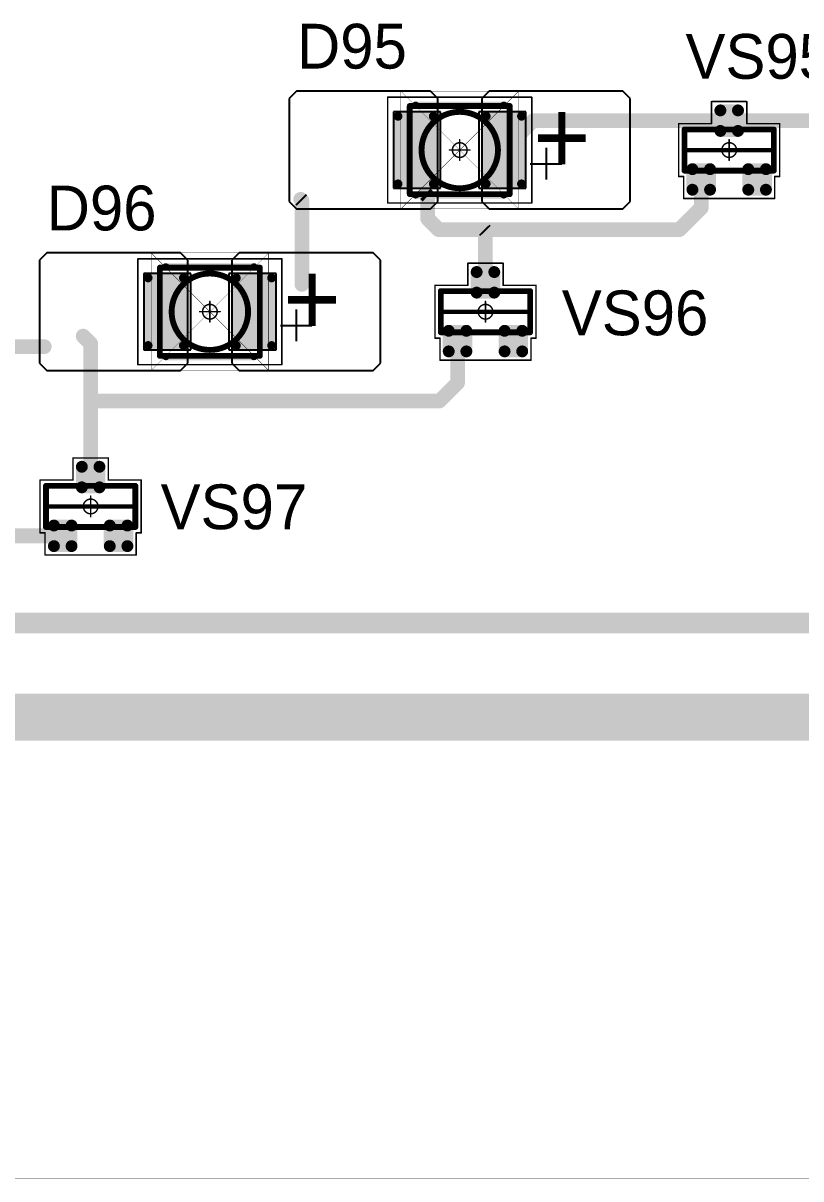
# Model space of a CAD drawing. Header units: millimetres. Extents: x 0 to 1769, y 431 to 1001.
# Drawn here: x 1620.09 to 1646.54, y 431.02 to 470.35 of the extents above; entities that cross this region are included whole.
import ezdxf

# ---------------------------------------------------------------- set-up
doc = ezdxf.new("R2010")
doc.units = ezdxf.units.MM
for name, color, linetype in [('Mechanical13', 56, 'Continuous'), ('Mechanical15', 56, 'Continuous'), ('Mechanical3', 76, 'Continuous'), ('Mechanical9', 56, 'Continuous'), ('TopLayer', 1, 'Continuous'), ('TopOverlay', 2, 'Continuous'), ('TopPaste', 8, 'Continuous'), ('TopSolder', 216, 'Continuous')]:
    doc.layers.add(name, color=color, linetype=linetype)

# ---------------------------------------------------------------- blocks, each defined once
blk = doc.blocks.new('SOT23_42')
at = {"layer": 'Mechanical13', "const_width": 0.2}
for points in [[(-0.7, 1.52), (-0.7, -1.52)], [(-0.7, 1.52), (0.7, 1.52)], [(0.7, 1.52), (0.7, -1.52)], [(-0.7, -1.52), (0.7, -1.52)]]:
    blk.add_lwpolyline(points, dxfattribs=at)
at = {"layer": 'Mechanical13', "const_width": 0.1}
for points in [[(-0.75, 1.52, 1), (-0.65, 1.52, 1)], [(-0.75, 1.52, 1), (-0.65, 1.52, 1)], [(0.65, 1.52, 1), (0.75, 1.52, 1)], [(0.65, 1.52, 1), (0.75, 1.52, 1)], [(-0.75, -1.52, 1), (-0.65, -1.52, 1)], [(-0.75, -1.52, 1), (-0.65, -1.52, 1)], [(0.65, -1.52, 1), (0.75, -1.52, 1)], [(0.65, -1.52, 1), (0.75, -1.52, 1)]]:
    blk.add_lwpolyline(points, format="xyb", close=True, dxfattribs=at)
at = {"layer": 'Mechanical15', "const_width": 0.05}
for points in [[(-1.65, 1.55), (-0.9, 1.55)], [(-1.65, 1.55), (-1.65, -1.55)], [(-0.9, 1.72), (0.9, 1.72)], [(-0.9, 1.72), (-0.9, 1.55)], [(0.9, 1.72), (0.9, 0.6)], [(0.9, 0.6), (1.65, 0.6)], [(1.65, 0.6), (1.65, -0.6)], [(-0.35, 0), (0.35, 0)], [(0, 0.35), (0, -0.35)], [(0.9, -0.6), (0.9, -1.72)], [(0.9, -0.6), (1.65, -0.6)], [(-1.65, -1.55), (-0.9, -1.55)], [(-0.9, -1.55), (-0.9, -1.72)], [(-0.9, -1.72), (0.9, -1.72)]]:
    blk.add_lwpolyline(points, dxfattribs=at)
at = {"layer": 'Mechanical15'}
for points, const_width in [([(-1.662, 1.55, 1), (-1.637, 1.55, 1)], 0.025), ([(-1.662, 1.55, 1), (-1.637, 1.55, 1)], 0.025), ([(-0.913, 1.72, 1), (-0.888, 1.72, 1)], 0.025), ([(-0.913, 1.72, 1), (-0.888, 1.72, 1)], 0.025), ([(-0.913, 1.55, 1), (-0.888, 1.55, 1)], 0.025), ([(-0.913, 1.55, 1), (-0.888, 1.55, 1)], 0.025), ([(0.888, 1.72, 1), (0.913, 1.72, 1)], 0.025), ([(0.888, 1.72, 1), (0.913, 1.72, 1)], 0.025), ([(0.888, 0.6, 1), (0.913, 0.6, 1)], 0.025), ([(0.888, 0.6, 1), (0.913, 0.6, 1)], 0.025), ([(1.637, 0.6, 1), (1.662, 0.6, 1)], 0.025), ([(1.637, 0.6, 1), (1.662, 0.6, 1)], 0.025), ([(-0.362, 0, 1), (-0.337, 0, 1)], 0.025), ([(0.25, 0, 1), (-0.25, 0, 1)], 0.05), ([(-0.262, 0, 1), (-0.238, 0, 1)], 0.025), ([(-0.012, 0.35, 1), (0.012, 0.35, 1)], 0.025), ([(0.238, 0, 1), (0.262, 0, 1)], 0.025), ([(0.337, 0, 1), (0.362, 0, 1)], 0.025), ([(-0.012, -0.35, 1), (0.012, -0.35, 1)], 0.025), ([(0.888, -0.6, 1), (0.913, -0.6, 1)], 0.025), ([(0.888, -0.6, 1), (0.913, -0.6, 1)], 0.025), ([(1.637, -0.6, 1), (1.662, -0.6, 1)], 0.025), ([(1.637, -0.6, 1), (1.662, -0.6, 1)], 0.025), ([(-1.662, -1.55, 1), (-1.637, -1.55, 1)], 0.025), ([(-1.662, -1.55, 1), (-1.637, -1.55, 1)], 0.025), ([(-0.913, -1.55, 1), (-0.888, -1.55, 1)], 0.025), ([(-0.913, -1.55, 1), (-0.888, -1.55, 1)], 0.025), ([(-0.913, -1.72, 1), (-0.888, -1.72, 1)], 0.025), ([(-0.913, -1.72, 1), (-0.888, -1.72, 1)], 0.025), ([(0.888, -1.72, 1), (0.913, -1.72, 1)], 0.025), ([(0.888, -1.72, 1), (0.913, -1.72, 1)], 0.025)]:
    blk.add_lwpolyline(points, format="xyb", close=True, dxfattribs=dict(at, const_width=const_width))
at = {"layer": 'TopLayer', "const_width": 0.1}
for points in [[(-1.4, 1.25, 1), (-1.3, 1.25, 1)], [(-0.7, 1.25, 1), (-0.6, 1.25, 1)], [(-1.4, 0.65, 1), (-1.3, 0.65, 1)], [(-0.7, 0.65, 1), (-0.6, 0.65, 1)], [(0.6, 0.3, 1), (0.7, 0.3, 1)], [(1.3, 0.3, 1), (1.4, 0.3, 1)], [(0.6, -0.3, 1), (0.7, -0.3, 1)], [(1.3, -0.3, 1), (1.4, -0.3, 1)], [(-1.4, -0.65, 1), (-1.3, -0.65, 1)], [(-0.7, -0.65, 1), (-0.6, -0.65, 1)], [(-1.4, -1.25, 1), (-1.3, -1.25, 1)], [(-0.7, -1.25, 1), (-0.6, -1.25, 1)]]:
    blk.add_lwpolyline(points, format="xyb", close=True, dxfattribs=at)
at = {"layer": 'TopLayer'}
for points in [[(-1.45, 1.25), (-1.45, 0.65), (-0.55, 1.25), (-0.55, 0.65)], [(-1.35, 1.35), (-1.35, 0.55), (-0.65, 1.35), (-0.65, 0.55)], [(0.65, 0.4), (0.65, -0.4), (1.35, 0.4), (1.35, -0.4)], [(0.55, 0.3), (0.55, -0.3), (1.45, 0.3), (1.45, -0.3)], [(-1.45, -0.65), (-1.45, -1.25), (-0.55, -0.65), (-0.55, -1.25)], [(-1.35, -0.55), (-1.35, -1.35), (-0.65, -0.55), (-0.65, -1.35)]]:
    blk.add_solid(points, dxfattribs=at)
at = {"layer": 'TopOverlay', "const_width": 0.15}
blk.add_lwpolyline([(0, 1.5), (0, -1.5)], dxfattribs=at)
at = {"layer": 'TopOverlay', "const_width": 0.075}
for points in [[(-0.038, 1.5, 1), (0.038, 1.5, 1)], [(-0.038, -1.5, 1), (0.038, -1.5, 1)]]:
    blk.add_lwpolyline(points, format="xyb", close=True, dxfattribs=at)
at = {"layer": 'TopPaste', "const_width": 0.075}
for points in [[(-1.387, 1.25, 1), (-1.313, 1.25, 1)], [(-0.687, 1.25, 1), (-0.613, 1.25, 1)], [(-1.387, 0.65, 1), (-1.313, 0.65, 1)], [(-0.687, 0.65, 1), (-0.613, 0.65, 1)], [(0.613, 0.3, 1), (0.687, 0.3, 1)], [(1.313, 0.3, 1), (1.387, 0.3, 1)], [(0.613, -0.3, 1), (0.687, -0.3, 1)], [(1.313, -0.3, 1), (1.387, -0.3, 1)], [(-1.387, -0.65, 1), (-1.313, -0.65, 1)], [(-0.687, -0.65, 1), (-0.613, -0.65, 1)], [(-1.387, -1.25, 1), (-1.313, -1.25, 1)], [(-0.687, -1.25, 1), (-0.613, -1.25, 1)]]:
    blk.add_lwpolyline(points, format="xyb", close=True, dxfattribs=at)
at = {"layer": 'TopPaste'}
for points in [[(-1.425, 1.25), (-1.425, 0.65), (-0.575, 1.25), (-0.575, 0.65)], [(-1.35, 1.325), (-1.35, 0.575), (-0.65, 1.325), (-0.65, 0.575)], [(0.575, 0.3), (0.575, -0.3), (1.425, 0.3), (1.425, -0.3)], [(0.65, 0.375), (0.65, -0.375), (1.35, 0.375), (1.35, -0.375)], [(-1.425, -0.65), (-1.425, -1.25), (-0.575, -0.65), (-0.575, -1.25)], [(-1.35, -0.575), (-1.35, -1.325), (-0.65, -0.575), (-0.65, -1.325)]]:
    blk.add_solid(points, dxfattribs=at)
at = {"layer": 'TopSolder', "const_width": 0.202}
for points in [[(-1.451, 1.25, 1), (-1.249, 1.25, 1)], [(-0.751, 1.25, 1), (-0.549, 1.25, 1)], [(-1.451, 0.65, 1), (-1.249, 0.65, 1)], [(-0.751, 0.65, 1), (-0.549, 0.65, 1)], [(0.549, 0.3, 1), (0.751, 0.3, 1)], [(1.249, 0.3, 1), (1.451, 0.3, 1)], [(0.549, -0.3, 1), (0.751, -0.3, 1)], [(1.249, -0.3, 1), (1.451, -0.3, 1)], [(-1.451, -0.65, 1), (-1.249, -0.65, 1)], [(-0.751, -0.65, 1), (-0.549, -0.65, 1)], [(-1.451, -1.25, 1), (-1.249, -1.25, 1)], [(-0.751, -1.25, 1), (-0.549, -1.25, 1)]]:
    blk.add_lwpolyline(points, format="xyb", close=True, dxfattribs=at)
at = {"layer": 'TopSolder'}
for points in [[(-1.552, 1.25), (-1.552, 0.65), (-0.448, 1.25), (-0.448, 0.65)], [(-1.35, 1.452), (-1.35, 0.448), (-0.65, 1.452), (-0.65, 0.448)], [(0.65, 0.502), (0.65, -0.502), (1.35, 0.502), (1.35, -0.502)], [(0.448, 0.3), (0.448, -0.3), (1.552, 0.3), (1.552, -0.3)], [(-1.552, -0.65), (-1.552, -1.25), (-0.448, -0.65), (-0.448, -1.25)], [(-1.35, -0.448), (-1.35, -1.452), (-0.65, -0.448), (-0.65, -1.452)]]:
    blk.add_solid(points, dxfattribs=at)
blk = doc.blocks.new('SOT23_43')
at = {"layer": 'Mechanical13', "const_width": 0.2}
for points in [[(-0.7, 1.52), (-0.7, -1.52)], [(-0.7, 1.52), (0.7, 1.52)], [(0.7, 1.52), (0.7, -1.52)], [(-0.7, -1.52), (0.7, -1.52)]]:
    blk.add_lwpolyline(points, dxfattribs=at)
at = {"layer": 'Mechanical13', "const_width": 0.1}
for points in [[(-0.75, 1.52, 1), (-0.65, 1.52, 1)], [(-0.75, 1.52, 1), (-0.65, 1.52, 1)], [(0.65, 1.52, 1), (0.75, 1.52, 1)], [(0.65, 1.52, 1), (0.75, 1.52, 1)], [(-0.75, -1.52, 1), (-0.65, -1.52, 1)], [(-0.75, -1.52, 1), (-0.65, -1.52, 1)], [(0.65, -1.52, 1), (0.75, -1.52, 1)], [(0.65, -1.52, 1), (0.75, -1.52, 1)]]:
    blk.add_lwpolyline(points, format="xyb", close=True, dxfattribs=at)
at = {"layer": 'Mechanical15', "const_width": 0.05}
for points in [[(-1.65, 1.55), (-0.9, 1.55)], [(-1.65, 1.55), (-1.65, -1.55)], [(-0.9, 1.72), (0.9, 1.72)], [(-0.9, 1.72), (-0.9, 1.55)], [(0.9, 1.72), (0.9, 0.6)], [(0.9, 0.6), (1.65, 0.6)], [(1.65, 0.6), (1.65, -0.6)], [(-0.35, 0), (0.35, 0)], [(0, 0.35), (0, -0.35)], [(0.9, -0.6), (0.9, -1.72)], [(0.9, -0.6), (1.65, -0.6)], [(-1.65, -1.55), (-0.9, -1.55)], [(-0.9, -1.55), (-0.9, -1.72)], [(-0.9, -1.72), (0.9, -1.72)]]:
    blk.add_lwpolyline(points, dxfattribs=at)
at = {"layer": 'Mechanical15'}
for points, const_width in [([(-1.662, 1.55, 1), (-1.637, 1.55, 1)], 0.025), ([(-1.662, 1.55, 1), (-1.637, 1.55, 1)], 0.025), ([(-0.913, 1.72, 1), (-0.888, 1.72, 1)], 0.025), ([(-0.913, 1.72, 1), (-0.888, 1.72, 1)], 0.025), ([(-0.913, 1.55, 1), (-0.888, 1.55, 1)], 0.025), ([(-0.913, 1.55, 1), (-0.888, 1.55, 1)], 0.025), ([(0.888, 1.72, 1), (0.913, 1.72, 1)], 0.025), ([(0.888, 1.72, 1), (0.913, 1.72, 1)], 0.025), ([(0.888, 0.6, 1), (0.913, 0.6, 1)], 0.025), ([(0.888, 0.6, 1), (0.913, 0.6, 1)], 0.025), ([(1.637, 0.6, 1), (1.662, 0.6, 1)], 0.025), ([(1.637, 0.6, 1), (1.662, 0.6, 1)], 0.025), ([(-0.362, 0, 1), (-0.337, 0, 1)], 0.025), ([(0.25, 0, 1), (-0.25, 0, 1)], 0.05), ([(-0.262, 0, 1), (-0.238, 0, 1)], 0.025), ([(-0.012, 0.35, 1), (0.012, 0.35, 1)], 0.025), ([(0.238, 0, 1), (0.262, 0, 1)], 0.025), ([(0.337, 0, 1), (0.362, 0, 1)], 0.025), ([(-0.012, -0.35, 1), (0.012, -0.35, 1)], 0.025), ([(0.888, -0.6, 1), (0.913, -0.6, 1)], 0.025), ([(0.888, -0.6, 1), (0.913, -0.6, 1)], 0.025), ([(1.637, -0.6, 1), (1.662, -0.6, 1)], 0.025), ([(1.637, -0.6, 1), (1.662, -0.6, 1)], 0.025), ([(-1.662, -1.55, 1), (-1.637, -1.55, 1)], 0.025), ([(-1.662, -1.55, 1), (-1.637, -1.55, 1)], 0.025), ([(-0.913, -1.55, 1), (-0.888, -1.55, 1)], 0.025), ([(-0.913, -1.55, 1), (-0.888, -1.55, 1)], 0.025), ([(-0.913, -1.72, 1), (-0.888, -1.72, 1)], 0.025), ([(-0.913, -1.72, 1), (-0.888, -1.72, 1)], 0.025), ([(0.888, -1.72, 1), (0.913, -1.72, 1)], 0.025), ([(0.888, -1.72, 1), (0.913, -1.72, 1)], 0.025)]:
    blk.add_lwpolyline(points, format="xyb", close=True, dxfattribs=dict(at, const_width=const_width))
at = {"layer": 'TopLayer', "const_width": 0.1}
for points in [[(-1.4, 1.25, 1), (-1.3, 1.25, 1)], [(-0.7, 1.25, 1), (-0.6, 1.25, 1)], [(-1.4, 0.65, 1), (-1.3, 0.65, 1)], [(-0.7, 0.65, 1), (-0.6, 0.65, 1)], [(0.6, 0.3, 1), (0.7, 0.3, 1)], [(1.3, 0.3, 1), (1.4, 0.3, 1)], [(0.6, -0.3, 1), (0.7, -0.3, 1)], [(1.3, -0.3, 1), (1.4, -0.3, 1)], [(-1.4, -0.65, 1), (-1.3, -0.65, 1)], [(-0.7, -0.65, 1), (-0.6, -0.65, 1)], [(-1.4, -1.25, 1), (-1.3, -1.25, 1)], [(-0.7, -1.25, 1), (-0.6, -1.25, 1)]]:
    blk.add_lwpolyline(points, format="xyb", close=True, dxfattribs=at)
at = {"layer": 'TopLayer'}
for points in [[(-1.45, 1.25), (-1.45, 0.65), (-0.55, 1.25), (-0.55, 0.65)], [(-1.35, 1.35), (-1.35, 0.55), (-0.65, 1.35), (-0.65, 0.55)], [(0.65, 0.4), (0.65, -0.4), (1.35, 0.4), (1.35, -0.4)], [(0.55, 0.3), (0.55, -0.3), (1.45, 0.3), (1.45, -0.3)], [(-1.45, -0.65), (-1.45, -1.25), (-0.55, -0.65), (-0.55, -1.25)], [(-1.35, -0.55), (-1.35, -1.35), (-0.65, -0.55), (-0.65, -1.35)]]:
    blk.add_solid(points, dxfattribs=at)
at = {"layer": 'TopOverlay', "const_width": 0.15}
blk.add_lwpolyline([(0, 1.5), (0, -1.5)], dxfattribs=at)
at = {"layer": 'TopOverlay', "const_width": 0.075}
for points in [[(-0.038, 1.5, 1), (0.038, 1.5, 1)], [(-0.038, -1.5, 1), (0.038, -1.5, 1)]]:
    blk.add_lwpolyline(points, format="xyb", close=True, dxfattribs=at)
at = {"layer": 'TopPaste', "const_width": 0.075}
for points in [[(-1.387, 1.25, 1), (-1.313, 1.25, 1)], [(-0.687, 1.25, 1), (-0.613, 1.25, 1)], [(-1.387, 0.65, 1), (-1.313, 0.65, 1)], [(-0.687, 0.65, 1), (-0.613, 0.65, 1)], [(0.613, 0.3, 1), (0.687, 0.3, 1)], [(1.313, 0.3, 1), (1.387, 0.3, 1)], [(0.613, -0.3, 1), (0.687, -0.3, 1)], [(1.313, -0.3, 1), (1.387, -0.3, 1)], [(-1.387, -0.65, 1), (-1.313, -0.65, 1)], [(-0.687, -0.65, 1), (-0.613, -0.65, 1)], [(-1.387, -1.25, 1), (-1.313, -1.25, 1)], [(-0.687, -1.25, 1), (-0.613, -1.25, 1)]]:
    blk.add_lwpolyline(points, format="xyb", close=True, dxfattribs=at)
at = {"layer": 'TopPaste'}
for points in [[(-1.425, 1.25), (-1.425, 0.65), (-0.575, 1.25), (-0.575, 0.65)], [(-1.35, 1.325), (-1.35, 0.575), (-0.65, 1.325), (-0.65, 0.575)], [(0.575, 0.3), (0.575, -0.3), (1.425, 0.3), (1.425, -0.3)], [(0.65, 0.375), (0.65, -0.375), (1.35, 0.375), (1.35, -0.375)], [(-1.425, -0.65), (-1.425, -1.25), (-0.575, -0.65), (-0.575, -1.25)], [(-1.35, -0.575), (-1.35, -1.325), (-0.65, -0.575), (-0.65, -1.325)]]:
    blk.add_solid(points, dxfattribs=at)
at = {"layer": 'TopSolder', "const_width": 0.202}
for points in [[(-1.451, 1.25, 1), (-1.249, 1.25, 1)], [(-0.751, 1.25, 1), (-0.549, 1.25, 1)], [(-1.451, 0.65, 1), (-1.249, 0.65, 1)], [(-0.751, 0.65, 1), (-0.549, 0.65, 1)], [(0.549, 0.3, 1), (0.751, 0.3, 1)], [(1.249, 0.3, 1), (1.451, 0.3, 1)], [(0.549, -0.3, 1), (0.751, -0.3, 1)], [(1.249, -0.3, 1), (1.451, -0.3, 1)], [(-1.451, -0.65, 1), (-1.249, -0.65, 1)], [(-0.751, -0.65, 1), (-0.549, -0.65, 1)], [(-1.451, -1.25, 1), (-1.249, -1.25, 1)], [(-0.751, -1.25, 1), (-0.549, -1.25, 1)]]:
    blk.add_lwpolyline(points, format="xyb", close=True, dxfattribs=at)
at = {"layer": 'TopSolder'}
for points in [[(-1.552, 1.25), (-1.552, 0.65), (-0.448, 1.25), (-0.448, 0.65)], [(-1.35, 1.452), (-1.35, 0.448), (-0.65, 1.452), (-0.65, 0.448)], [(0.65, 0.502), (0.65, -0.502), (1.35, 0.502), (1.35, -0.502)], [(0.448, 0.3), (0.448, -0.3), (1.552, 0.3), (1.552, -0.3)], [(-1.552, -0.65), (-1.552, -1.25), (-0.448, -0.65), (-0.448, -1.25)], [(-1.35, -0.448), (-1.35, -1.452), (-0.65, -0.448), (-0.65, -1.452)]]:
    blk.add_solid(points, dxfattribs=at)
blk = doc.blocks.new('SOT23_44')
at = {"layer": 'Mechanical13', "const_width": 0.2}
for points in [[(-0.7, 1.52), (-0.7, -1.52)], [(-0.7, 1.52), (0.7, 1.52)], [(0.7, 1.52), (0.7, -1.52)], [(-0.7, -1.52), (0.7, -1.52)]]:
    blk.add_lwpolyline(points, dxfattribs=at)
at = {"layer": 'Mechanical13', "const_width": 0.1}
for points in [[(-0.75, 1.52, 1), (-0.65, 1.52, 1)], [(-0.75, 1.52, 1), (-0.65, 1.52, 1)], [(0.65, 1.52, 1), (0.75, 1.52, 1)], [(0.65, 1.52, 1), (0.75, 1.52, 1)], [(-0.75, -1.52, 1), (-0.65, -1.52, 1)], [(-0.75, -1.52, 1), (-0.65, -1.52, 1)], [(0.65, -1.52, 1), (0.75, -1.52, 1)], [(0.65, -1.52, 1), (0.75, -1.52, 1)]]:
    blk.add_lwpolyline(points, format="xyb", close=True, dxfattribs=at)
at = {"layer": 'Mechanical15', "const_width": 0.05}
for points in [[(-1.65, 1.55), (-0.9, 1.55)], [(-1.65, 1.55), (-1.65, -1.55)], [(-0.9, 1.72), (0.9, 1.72)], [(-0.9, 1.72), (-0.9, 1.55)], [(0.9, 1.72), (0.9, 0.6)], [(0.9, 0.6), (1.65, 0.6)], [(1.65, 0.6), (1.65, -0.6)], [(-0.35, 0), (0.35, 0)], [(0, 0.35), (0, -0.35)], [(0.9, -0.6), (0.9, -1.72)], [(0.9, -0.6), (1.65, -0.6)], [(-1.65, -1.55), (-0.9, -1.55)], [(-0.9, -1.55), (-0.9, -1.72)], [(-0.9, -1.72), (0.9, -1.72)]]:
    blk.add_lwpolyline(points, dxfattribs=at)
at = {"layer": 'Mechanical15'}
for points, const_width in [([(-1.662, 1.55, 1), (-1.637, 1.55, 1)], 0.025), ([(-1.662, 1.55, 1), (-1.637, 1.55, 1)], 0.025), ([(-0.913, 1.72, 1), (-0.888, 1.72, 1)], 0.025), ([(-0.913, 1.72, 1), (-0.888, 1.72, 1)], 0.025), ([(-0.913, 1.55, 1), (-0.888, 1.55, 1)], 0.025), ([(-0.913, 1.55, 1), (-0.888, 1.55, 1)], 0.025), ([(0.888, 1.72, 1), (0.913, 1.72, 1)], 0.025), ([(0.888, 1.72, 1), (0.913, 1.72, 1)], 0.025), ([(0.888, 0.6, 1), (0.913, 0.6, 1)], 0.025), ([(0.888, 0.6, 1), (0.913, 0.6, 1)], 0.025), ([(1.637, 0.6, 1), (1.662, 0.6, 1)], 0.025), ([(1.637, 0.6, 1), (1.662, 0.6, 1)], 0.025), ([(-0.362, 0, 1), (-0.337, 0, 1)], 0.025), ([(0.25, 0, 1), (-0.25, 0, 1)], 0.05), ([(-0.262, 0, 1), (-0.238, 0, 1)], 0.025), ([(-0.012, 0.35, 1), (0.012, 0.35, 1)], 0.025), ([(0.238, 0, 1), (0.262, 0, 1)], 0.025), ([(0.337, 0, 1), (0.362, 0, 1)], 0.025), ([(-0.012, -0.35, 1), (0.012, -0.35, 1)], 0.025), ([(0.888, -0.6, 1), (0.913, -0.6, 1)], 0.025), ([(0.888, -0.6, 1), (0.913, -0.6, 1)], 0.025), ([(1.637, -0.6, 1), (1.662, -0.6, 1)], 0.025), ([(1.637, -0.6, 1), (1.662, -0.6, 1)], 0.025), ([(-1.662, -1.55, 1), (-1.637, -1.55, 1)], 0.025), ([(-1.662, -1.55, 1), (-1.637, -1.55, 1)], 0.025), ([(-0.913, -1.55, 1), (-0.888, -1.55, 1)], 0.025), ([(-0.913, -1.55, 1), (-0.888, -1.55, 1)], 0.025), ([(-0.913, -1.72, 1), (-0.888, -1.72, 1)], 0.025), ([(-0.913, -1.72, 1), (-0.888, -1.72, 1)], 0.025), ([(0.888, -1.72, 1), (0.913, -1.72, 1)], 0.025), ([(0.888, -1.72, 1), (0.913, -1.72, 1)], 0.025)]:
    blk.add_lwpolyline(points, format="xyb", close=True, dxfattribs=dict(at, const_width=const_width))
at = {"layer": 'TopLayer', "const_width": 0.1}
for points in [[(-1.4, 1.25, 1), (-1.3, 1.25, 1)], [(-0.7, 1.25, 1), (-0.6, 1.25, 1)], [(-1.4, 0.65, 1), (-1.3, 0.65, 1)], [(-0.7, 0.65, 1), (-0.6, 0.65, 1)], [(0.6, 0.3, 1), (0.7, 0.3, 1)], [(1.3, 0.3, 1), (1.4, 0.3, 1)], [(0.6, -0.3, 1), (0.7, -0.3, 1)], [(1.3, -0.3, 1), (1.4, -0.3, 1)], [(-1.4, -0.65, 1), (-1.3, -0.65, 1)], [(-0.7, -0.65, 1), (-0.6, -0.65, 1)], [(-1.4, -1.25, 1), (-1.3, -1.25, 1)], [(-0.7, -1.25, 1), (-0.6, -1.25, 1)]]:
    blk.add_lwpolyline(points, format="xyb", close=True, dxfattribs=at)
at = {"layer": 'TopLayer'}
for points in [[(-1.45, 1.25), (-1.45, 0.65), (-0.55, 1.25), (-0.55, 0.65)], [(-1.35, 1.35), (-1.35, 0.55), (-0.65, 1.35), (-0.65, 0.55)], [(0.65, 0.4), (0.65, -0.4), (1.35, 0.4), (1.35, -0.4)], [(0.55, 0.3), (0.55, -0.3), (1.45, 0.3), (1.45, -0.3)], [(-1.45, -0.65), (-1.45, -1.25), (-0.55, -0.65), (-0.55, -1.25)], [(-1.35, -0.55), (-1.35, -1.35), (-0.65, -0.55), (-0.65, -1.35)]]:
    blk.add_solid(points, dxfattribs=at)
at = {"layer": 'TopOverlay', "const_width": 0.15}
blk.add_lwpolyline([(0, 1.5), (0, -1.5)], dxfattribs=at)
at = {"layer": 'TopOverlay', "const_width": 0.075}
for points in [[(-0.038, 1.5, 1), (0.038, 1.5, 1)], [(-0.038, -1.5, 1), (0.038, -1.5, 1)]]:
    blk.add_lwpolyline(points, format="xyb", close=True, dxfattribs=at)
at = {"layer": 'TopPaste', "const_width": 0.075}
for points in [[(-1.387, 1.25, 1), (-1.313, 1.25, 1)], [(-0.687, 1.25, 1), (-0.613, 1.25, 1)], [(-1.387, 0.65, 1), (-1.313, 0.65, 1)], [(-0.687, 0.65, 1), (-0.613, 0.65, 1)], [(0.613, 0.3, 1), (0.687, 0.3, 1)], [(1.313, 0.3, 1), (1.387, 0.3, 1)], [(0.613, -0.3, 1), (0.687, -0.3, 1)], [(1.313, -0.3, 1), (1.387, -0.3, 1)], [(-1.387, -0.65, 1), (-1.313, -0.65, 1)], [(-0.687, -0.65, 1), (-0.613, -0.65, 1)], [(-1.387, -1.25, 1), (-1.313, -1.25, 1)], [(-0.687, -1.25, 1), (-0.613, -1.25, 1)]]:
    blk.add_lwpolyline(points, format="xyb", close=True, dxfattribs=at)
at = {"layer": 'TopPaste'}
for points in [[(-1.425, 1.25), (-1.425, 0.65), (-0.575, 1.25), (-0.575, 0.65)], [(-1.35, 1.325), (-1.35, 0.575), (-0.65, 1.325), (-0.65, 0.575)], [(0.575, 0.3), (0.575, -0.3), (1.425, 0.3), (1.425, -0.3)], [(0.65, 0.375), (0.65, -0.375), (1.35, 0.375), (1.35, -0.375)], [(-1.425, -0.65), (-1.425, -1.25), (-0.575, -0.65), (-0.575, -1.25)], [(-1.35, -0.575), (-1.35, -1.325), (-0.65, -0.575), (-0.65, -1.325)]]:
    blk.add_solid(points, dxfattribs=at)
at = {"layer": 'TopSolder', "const_width": 0.202}
for points in [[(-1.451, 1.25, 1), (-1.249, 1.25, 1)], [(-0.751, 1.25, 1), (-0.549, 1.25, 1)], [(-1.451, 0.65, 1), (-1.249, 0.65, 1)], [(-0.751, 0.65, 1), (-0.549, 0.65, 1)], [(0.549, 0.3, 1), (0.751, 0.3, 1)], [(1.249, 0.3, 1), (1.451, 0.3, 1)], [(0.549, -0.3, 1), (0.751, -0.3, 1)], [(1.249, -0.3, 1), (1.451, -0.3, 1)], [(-1.451, -0.65, 1), (-1.249, -0.65, 1)], [(-0.751, -0.65, 1), (-0.549, -0.65, 1)], [(-1.451, -1.25, 1), (-1.249, -1.25, 1)], [(-0.751, -1.25, 1), (-0.549, -1.25, 1)]]:
    blk.add_lwpolyline(points, format="xyb", close=True, dxfattribs=at)
at = {"layer": 'TopSolder'}
for points in [[(-1.552, 1.25), (-1.552, 0.65), (-0.448, 1.25), (-0.448, 0.65)], [(-1.35, 1.452), (-1.35, 0.448), (-0.65, 1.452), (-0.65, 0.448)], [(0.65, 0.502), (0.65, -0.502), (1.35, 0.502), (1.35, -0.502)], [(0.448, 0.3), (0.448, -0.3), (1.552, 0.3), (1.552, -0.3)], [(-1.552, -0.65), (-1.552, -1.25), (-0.448, -0.65), (-0.448, -1.25)], [(-1.35, -0.448), (-1.35, -1.452), (-0.65, -0.448), (-0.65, -1.452)]]:
    blk.add_solid(points, dxfattribs=at)
blk = doc.blocks.new('T66G_231')
at = {"layer": 'Mechanical13'}
for p, q in [((2.936, 0.071), (2.936, -1)), ((2.4, -0.464), (3.471, -0.464))]:
    blk.add_line(p, q, dxfattribs=at)
at = {"layer": 'Mechanical13', "const_width": 0.2}
for points in [[(-1.7, 1.5), (1.7, 1.5)], [(-1.7, -1.5), (-1.7, 1.5)], [(1.7, -1.5), (1.7, 1.5)], [(-1.7, -1.5), (1.7, -1.5)]]:
    blk.add_lwpolyline(points, dxfattribs=at)
at = {"layer": 'Mechanical13'}
for points, const_width in [([(-1.75, 1.5, 1), (-1.65, 1.5, 1)], 0.1), ([(-1.75, 1.5, 1), (-1.65, 1.5, 1)], 0.1), ([(1.65, 1.5, 1), (1.75, 1.5, 1)], 0.1), ([(1.65, 1.5, 1), (1.75, 1.5, 1)], 0.1), ([(1.3, 0, 1), (-1.3, 0, 1)], 0.2), ([(-1.35, 0, 1), (-1.25, 0, 1)], 0.1), ([(1.25, 0, 1), (1.35, 0, 1)], 0.1), ([(-1.75, -1.5, 1), (-1.65, -1.5, 1)], 0.1), ([(-1.75, -1.5, 1), (-1.65, -1.5, 1)], 0.1), ([(1.65, -1.5, 1), (1.75, -1.5, 1)], 0.1), ([(1.65, -1.5, 1), (1.75, -1.5, 1)], 0.1)]:
    blk.add_lwpolyline(points, format="xyb", close=True, dxfattribs=dict(at, const_width=const_width))
at = {"layer": 'Mechanical15', "const_width": 0.05}
for points in [[(-2.45, -1.8), (-2.45, 1.8)], [(-2.45, 1.8), (2.45, 1.8)], [(2.45, -1.8), (2.45, 1.8)], [(-0.35, 0), (0.35, 0)], [(0, -0.35), (0, 0.35)], [(-2.45, -1.8), (2.45, -1.8)]]:
    blk.add_lwpolyline(points, dxfattribs=at)
at = {"layer": 'Mechanical15'}
for points, const_width in [([(-2.462, 1.8, 1), (-2.438, 1.8, 1)], 0.025), ([(-2.462, 1.8, 1), (-2.438, 1.8, 1)], 0.025), ([(2.438, 1.8, 1), (2.462, 1.8, 1)], 0.025), ([(2.438, 1.8, 1), (2.462, 1.8, 1)], 0.025), ([(-0.362, 0, 1), (-0.337, 0, 1)], 0.025), ([(0.25, 0, 1), (-0.25, 0, 1)], 0.05), ([(-0.262, 0, 1), (-0.238, 0, 1)], 0.025), ([(-0.012, 0.35, 1), (0.012, 0.35, 1)], 0.025), ([(0.238, 0, 1), (0.262, 0, 1)], 0.025), ([(0.337, 0, 1), (0.362, 0, 1)], 0.025), ([(-0.012, -0.35, 1), (0.012, -0.35, 1)], 0.025), ([(-2.462, -1.8, 1), (-2.438, -1.8, 1)], 0.025), ([(-2.462, -1.8, 1), (-2.438, -1.8, 1)], 0.025), ([(2.438, -1.8, 1), (2.462, -1.8, 1)], 0.025), ([(2.438, -1.8, 1), (2.462, -1.8, 1)], 0.025)]:
    blk.add_lwpolyline(points, format="xyb", close=True, dxfattribs=dict(at, const_width=const_width))
at = {"layer": 'TopLayer'}
for p, q in [((-5.55, 2), (-5.8, 1.75)), ((-1, 2), (-5.55, 2)), ((-0.75, 1.75), (-1, 2)), ((1, 2), (0.75, 1.75)), ((5.55, 2), (1, 2)), ((5.8, 1.75), (5.55, 2)), ((-5.8, 1.75), (-5.8, -1.75)), ((-0.75, -1.75), (-0.75, 1.75)), ((0.75, 1.75), (0.75, -1.75)), ((5.8, -1.75), (5.8, 1.75)), ((-5.8, -1.75), (-5.55, -2)), ((-1, -2), (-0.75, -1.75)), ((0.75, -1.75), (1, -2)), ((5.55, -2), (5.8, -1.75)), ((-5.55, -2), (-1, -2)), ((1, -2), (5.55, -2))]:
    blk.add_line(p, q, dxfattribs=at)
at = {"layer": 'TopLayer', "const_width": 0.15}
for points in [[(-2.175, 1.15, 1), (-2.025, 1.15, 1)], [(-0.975, 1.15, 1), (-0.825, 1.15, 1)], [(0.825, 1.15, 1), (0.975, 1.15, 1)], [(2.025, 1.15, 1), (2.175, 1.15, 1)], [(-2.175, -1.15, 1), (-2.025, -1.15, 1)], [(-0.975, -1.15, 1), (-0.825, -1.15, 1)], [(0.825, -1.15, 1), (0.975, -1.15, 1)], [(2.025, -1.15, 1), (2.175, -1.15, 1)]]:
    blk.add_lwpolyline(points, format="xyb", close=True, dxfattribs=at)
at = {"layer": 'TopLayer'}
for points in [[(-0.9, 1.3), (-2.1, 1.3), (-0.9, -1.3), (-2.1, -1.3)], [(2.1, 1.3), (0.9, 1.3), (2.1, -1.3), (0.9, -1.3)], [(-0.75, 1.15), (-2.25, 1.15), (-0.75, -1.15), (-2.25, -1.15)], [(2.25, 1.15), (0.75, 1.15), (2.25, -1.15), (0.75, -1.15)]]:
    blk.add_solid(points, dxfattribs=at)
at = {"layer": 'TopOverlay', "const_width": 0.25}
for points in [[(-1.5, 1.525), (1.5, 1.525)], [(-1.5, -1.525), (1.5, -1.525)]]:
    blk.add_lwpolyline(points, dxfattribs=at)
at = {"layer": 'TopOverlay', "const_width": 0.125}
for points in [[(-1.562, 1.525, 1), (-1.438, 1.525, 1)], [(1.438, 1.525, 1), (1.562, 1.525, 1)], [(-1.562, -1.525, 1), (-1.438, -1.525, 1)], [(1.438, -1.525, 1), (1.562, -1.525, 1)]]:
    blk.add_lwpolyline(points, format="xyb", close=True, dxfattribs=at)
at = {"layer": 'TopPaste', "const_width": 0.125}
for points in [[(-2.163, 1.15, 1), (-2.038, 1.15, 1)], [(-0.963, 1.15, 1), (-0.838, 1.15, 1)], [(0.838, 1.15, 1), (0.963, 1.15, 1)], [(2.038, 1.15, 1), (2.163, 1.15, 1)], [(-2.163, -1.15, 1), (-2.038, -1.15, 1)], [(-0.963, -1.15, 1), (-0.838, -1.15, 1)], [(0.838, -1.15, 1), (0.963, -1.15, 1)], [(2.038, -1.15, 1), (2.163, -1.15, 1)]]:
    blk.add_lwpolyline(points, format="xyb", close=True, dxfattribs=at)
at = {"layer": 'TopPaste'}
for points in [[(-0.9, 1.275), (-2.1, 1.275), (-0.9, -1.275), (-2.1, -1.275)], [(2.1, 1.275), (0.9, 1.275), (2.1, -1.275), (0.9, -1.275)], [(-0.775, 1.15), (-2.225, 1.15), (-0.775, -1.15), (-2.225, -1.15)], [(2.225, 1.15), (0.775, 1.15), (2.225, -1.15), (0.775, -1.15)]]:
    blk.add_solid(points, dxfattribs=at)
at = {"layer": 'TopSolder'}
for p, q in [((-2.25, 1.3), (-2.25, -1.3)), ((-0.65, 1.3), (-2.25, 1.3)), ((-0.65, -1.3), (-0.65, 1.3)), ((0.65, 1.3), (0.65, -1.3)), ((2.25, 1.3), (0.65, 1.3)), ((2.25, -1.3), (2.25, 1.3)), ((-2.25, -1.3), (-0.65, -1.3)), ((0.65, -1.3), (2.25, -1.3))]:
    blk.add_line(p, q, dxfattribs=at)
at = {"layer": 'TopOverlay'}
blk.add_text('+', height=2.5, dxfattribs=at).set_placement((2.5, -0.8))
blk = doc.blocks.new('T66G_232')
at = {"layer": 'Mechanical13'}
for p, q in [((2.936, 0.071), (2.936, -1)), ((2.4, -0.464), (3.471, -0.464))]:
    blk.add_line(p, q, dxfattribs=at)
at = {"layer": 'Mechanical13', "const_width": 0.2}
for points in [[(-1.7, 1.5), (1.7, 1.5)], [(-1.7, -1.5), (-1.7, 1.5)], [(1.7, -1.5), (1.7, 1.5)], [(-1.7, -1.5), (1.7, -1.5)]]:
    blk.add_lwpolyline(points, dxfattribs=at)
at = {"layer": 'Mechanical13'}
for points, const_width in [([(-1.75, 1.5, 1), (-1.65, 1.5, 1)], 0.1), ([(-1.75, 1.5, 1), (-1.65, 1.5, 1)], 0.1), ([(1.65, 1.5, 1), (1.75, 1.5, 1)], 0.1), ([(1.65, 1.5, 1), (1.75, 1.5, 1)], 0.1), ([(1.3, 0, 1), (-1.3, 0, 1)], 0.2), ([(-1.35, 0, 1), (-1.25, 0, 1)], 0.1), ([(1.25, 0, 1), (1.35, 0, 1)], 0.1), ([(-1.75, -1.5, 1), (-1.65, -1.5, 1)], 0.1), ([(-1.75, -1.5, 1), (-1.65, -1.5, 1)], 0.1), ([(1.65, -1.5, 1), (1.75, -1.5, 1)], 0.1), ([(1.65, -1.5, 1), (1.75, -1.5, 1)], 0.1)]:
    blk.add_lwpolyline(points, format="xyb", close=True, dxfattribs=dict(at, const_width=const_width))
at = {"layer": 'Mechanical15', "const_width": 0.05}
for points in [[(-2.45, -1.8), (-2.45, 1.8)], [(-2.45, 1.8), (2.45, 1.8)], [(2.45, -1.8), (2.45, 1.8)], [(-0.35, 0), (0.35, 0)], [(0, -0.35), (0, 0.35)], [(-2.45, -1.8), (2.45, -1.8)]]:
    blk.add_lwpolyline(points, dxfattribs=at)
at = {"layer": 'Mechanical15'}
for points, const_width in [([(-2.462, 1.8, 1), (-2.438, 1.8, 1)], 0.025), ([(-2.462, 1.8, 1), (-2.438, 1.8, 1)], 0.025), ([(2.438, 1.8, 1), (2.462, 1.8, 1)], 0.025), ([(2.438, 1.8, 1), (2.462, 1.8, 1)], 0.025), ([(-0.362, 0, 1), (-0.337, 0, 1)], 0.025), ([(0.25, 0, 1), (-0.25, 0, 1)], 0.05), ([(-0.262, 0, 1), (-0.238, 0, 1)], 0.025), ([(-0.012, 0.35, 1), (0.012, 0.35, 1)], 0.025), ([(0.238, 0, 1), (0.262, 0, 1)], 0.025), ([(0.337, 0, 1), (0.362, 0, 1)], 0.025), ([(-0.012, -0.35, 1), (0.012, -0.35, 1)], 0.025), ([(-2.462, -1.8, 1), (-2.438, -1.8, 1)], 0.025), ([(-2.462, -1.8, 1), (-2.438, -1.8, 1)], 0.025), ([(2.438, -1.8, 1), (2.462, -1.8, 1)], 0.025), ([(2.438, -1.8, 1), (2.462, -1.8, 1)], 0.025)]:
    blk.add_lwpolyline(points, format="xyb", close=True, dxfattribs=dict(at, const_width=const_width))
at = {"layer": 'TopLayer'}
for p, q in [((-5.55, 2), (-5.8, 1.75)), ((-1, 2), (-5.55, 2)), ((-0.75, 1.75), (-1, 2)), ((1, 2), (0.75, 1.75)), ((5.55, 2), (1, 2)), ((5.8, 1.75), (5.55, 2)), ((-5.8, 1.75), (-5.8, -1.75)), ((-0.75, -1.75), (-0.75, 1.75)), ((0.75, 1.75), (0.75, -1.75)), ((5.8, -1.75), (5.8, 1.75)), ((-5.8, -1.75), (-5.55, -2)), ((-1, -2), (-0.75, -1.75)), ((0.75, -1.75), (1, -2)), ((5.55, -2), (5.8, -1.75)), ((-5.55, -2), (-1, -2)), ((1, -2), (5.55, -2))]:
    blk.add_line(p, q, dxfattribs=at)
at = {"layer": 'TopLayer', "const_width": 0.15}
for points in [[(-2.175, 1.15, 1), (-2.025, 1.15, 1)], [(-0.975, 1.15, 1), (-0.825, 1.15, 1)], [(0.825, 1.15, 1), (0.975, 1.15, 1)], [(2.025, 1.15, 1), (2.175, 1.15, 1)], [(-2.175, -1.15, 1), (-2.025, -1.15, 1)], [(-0.975, -1.15, 1), (-0.825, -1.15, 1)], [(0.825, -1.15, 1), (0.975, -1.15, 1)], [(2.025, -1.15, 1), (2.175, -1.15, 1)]]:
    blk.add_lwpolyline(points, format="xyb", close=True, dxfattribs=at)
at = {"layer": 'TopLayer'}
for points in [[(-0.9, 1.3), (-2.1, 1.3), (-0.9, -1.3), (-2.1, -1.3)], [(2.1, 1.3), (0.9, 1.3), (2.1, -1.3), (0.9, -1.3)], [(-0.75, 1.15), (-2.25, 1.15), (-0.75, -1.15), (-2.25, -1.15)], [(2.25, 1.15), (0.75, 1.15), (2.25, -1.15), (0.75, -1.15)]]:
    blk.add_solid(points, dxfattribs=at)
at = {"layer": 'TopOverlay', "const_width": 0.25}
for points in [[(-1.5, 1.525), (1.5, 1.525)], [(-1.5, -1.525), (1.5, -1.525)]]:
    blk.add_lwpolyline(points, dxfattribs=at)
at = {"layer": 'TopOverlay', "const_width": 0.125}
for points in [[(-1.562, 1.525, 1), (-1.438, 1.525, 1)], [(1.438, 1.525, 1), (1.562, 1.525, 1)], [(-1.562, -1.525, 1), (-1.438, -1.525, 1)], [(1.438, -1.525, 1), (1.562, -1.525, 1)]]:
    blk.add_lwpolyline(points, format="xyb", close=True, dxfattribs=at)
at = {"layer": 'TopPaste', "const_width": 0.125}
for points in [[(-2.163, 1.15, 1), (-2.038, 1.15, 1)], [(-0.963, 1.15, 1), (-0.838, 1.15, 1)], [(0.838, 1.15, 1), (0.963, 1.15, 1)], [(2.038, 1.15, 1), (2.163, 1.15, 1)], [(-2.163, -1.15, 1), (-2.038, -1.15, 1)], [(-0.963, -1.15, 1), (-0.838, -1.15, 1)], [(0.838, -1.15, 1), (0.963, -1.15, 1)], [(2.038, -1.15, 1), (2.163, -1.15, 1)]]:
    blk.add_lwpolyline(points, format="xyb", close=True, dxfattribs=at)
at = {"layer": 'TopPaste'}
for points in [[(-0.9, 1.275), (-2.1, 1.275), (-0.9, -1.275), (-2.1, -1.275)], [(2.1, 1.275), (0.9, 1.275), (2.1, -1.275), (0.9, -1.275)], [(-0.775, 1.15), (-2.225, 1.15), (-0.775, -1.15), (-2.225, -1.15)], [(2.225, 1.15), (0.775, 1.15), (2.225, -1.15), (0.775, -1.15)]]:
    blk.add_solid(points, dxfattribs=at)
at = {"layer": 'TopSolder'}
for p, q in [((-2.25, 1.3), (-2.25, -1.3)), ((-0.65, 1.3), (-2.25, 1.3)), ((-0.65, -1.3), (-0.65, 1.3)), ((0.65, 1.3), (0.65, -1.3)), ((2.25, 1.3), (0.65, 1.3)), ((2.25, -1.3), (2.25, 1.3)), ((-2.25, -1.3), (-0.65, -1.3)), ((0.65, -1.3), (2.25, -1.3))]:
    blk.add_line(p, q, dxfattribs=at)
at = {"layer": 'TopOverlay'}
blk.add_text('+', height=2.5, dxfattribs=at).set_placement((2.5, -0.8))

msp = doc.modelspace()

# ---------------------------------------------------------------- linework, layer by layer
at = {"layer": 'Mechanical3', "const_width": 0.01}
msp.add_lwpolyline([(1282.981, 431.029), (1767.981, 431.029)], dxfattribs=at)
at = {"layer": 'Mechanical9'}
for points, const_width in [([(1632.94, 464.028), (1632.94, 468.028)], 0.0127), ([(1632.94, 468.028), (1636.94, 468.028)], 0.0127), ([(1632.94, 468.028), (1636.94, 464.028)], 0.01), ([(1632.94, 464.028), (1636.94, 468.028)], 0.01), ([(1636.94, 464.028), (1636.94, 468.028)], 0.0127), ([(1632.94, 464.028), (1636.94, 464.028)], 0.0127), ([(1624.44, 458.528), (1624.44, 462.528)], 0.0127), ([(1624.44, 462.528), (1628.44, 462.528)], 0.0127), ([(1624.44, 462.528), (1628.44, 458.528)], 0.01), ([(1624.44, 458.528), (1628.44, 462.528)], 0.01), ([(1628.44, 458.528), (1628.44, 462.528)], 0.0127), ([(1624.44, 458.528), (1628.44, 458.528)], 0.0127)]:
    msp.add_lwpolyline(points, dxfattribs=dict(at, const_width=const_width))
for points, const_width in [([(1632.937, 468.028, 1), (1632.943, 468.028, 1)], 0.00635), ([(1632.937, 468.028, 1), (1632.943, 468.028, 1)], 0.00635), ([(1632.937, 468.028, 1), (1632.942, 468.028, 1)], 0.005), ([(1636.937, 468.028, 1), (1636.943, 468.028, 1)], 0.00635), ([(1636.937, 468.028, 1), (1636.943, 468.028, 1)], 0.00635), ([(1636.937, 468.028, 1), (1636.942, 468.028, 1)], 0.005), ([(1632.937, 464.028, 1), (1632.943, 464.028, 1)], 0.00635), ([(1632.937, 464.028, 1), (1632.943, 464.028, 1)], 0.00635), ([(1632.937, 464.028, 1), (1632.942, 464.028, 1)], 0.005), ([(1636.937, 464.028, 1), (1636.943, 464.028, 1)], 0.00635), ([(1636.937, 464.028, 1), (1636.943, 464.028, 1)], 0.00635), ([(1636.937, 464.028, 1), (1636.942, 464.028, 1)], 0.005), ([(1624.437, 462.528, 1), (1624.443, 462.528, 1)], 0.00635), ([(1624.437, 462.528, 1), (1624.443, 462.528, 1)], 0.00635), ([(1624.437, 462.528, 1), (1624.442, 462.528, 1)], 0.005), ([(1628.437, 462.528, 1), (1628.443, 462.528, 1)], 0.00635), ([(1628.437, 462.528, 1), (1628.443, 462.528, 1)], 0.00635), ([(1628.437, 462.528, 1), (1628.442, 462.528, 1)], 0.005), ([(1624.437, 458.528, 1), (1624.443, 458.528, 1)], 0.00635), ([(1624.437, 458.528, 1), (1624.443, 458.528, 1)], 0.00635), ([(1624.437, 458.528, 1), (1624.442, 458.528, 1)], 0.005), ([(1628.437, 458.528, 1), (1628.443, 458.528, 1)], 0.00635), ([(1628.437, 458.528, 1), (1628.443, 458.528, 1)], 0.00635), ([(1628.437, 458.528, 1), (1628.442, 458.528, 1)], 0.005)]:
    msp.add_lwpolyline(points, format="xyb", close=True, dxfattribs=dict(at, const_width=const_width))
at = {"layer": 'TopLayer'}
for points, const_width in [([(1636.44, 466.028), (1637.44, 467.028)], 0.5), ([(1637.44, 467.028), (1644.105, 467.028)], 0.5), ([(1644.105, 467.028), (1665.829, 467.028)], 0.5), ([(1643.155, 464.065), (1643.155, 465.028)], 0.5), ([(1629.529, 464.352), (1629.57, 464.311)], 0.5), ([(1629.57, 461.458), (1629.57, 464.311)], 0.5), ([(1633.767, 464.538), (1633.85, 464.456)], 0.5), ([(1633.85, 463.691), (1633.85, 464.456)], 0.5), ([(1642.409, 463.319), (1643.155, 464.065)], 0.5), ([(1633.85, 463.691), (1634.222, 463.319)], 0.5), ([(1634.222, 463.319), (1635.773, 463.319)], 0.5), ([(1635.773, 463.319), (1642.409, 463.319)], 0.5), ([(1635.773, 463.319), (1635.815, 463.276)], 0.5), ([(1635.815, 461.528), (1635.815, 463.276)], 0.5), ([(1622.13, 459.698), (1622.385, 459.443)], 0.5), ([(1622.385, 457.492), (1622.385, 459.443)], 0.5), ([(1634.865, 458.105), (1634.865, 459.528)], 0.5), ([(1617.128, 459.34), (1620.807, 459.34)], 0.5), ([(1634.252, 457.492), (1634.865, 458.105)], 0.5), ([(1622.385, 454.903), (1622.385, 457.492)], 0.5), ([(1622.385, 457.492), (1634.252, 457.492)], 0.5), ([(1617.224, 452.903), (1621.435, 452.903)], 0.5), ([(1614.188, 449.938), (1651.224, 449.938)], 0.7), ([(1558.539, 446.735), (1754.991, 446.735)], 1.6)]:
    msp.add_lwpolyline(points, dxfattribs=dict(at, const_width=const_width))
at = {"layer": 'TopLayer', "const_width": 0.25}
for points in [[(1637.315, 467.028, 1), (1637.565, 467.028, 1)], [(1637.315, 467.028, 1), (1637.565, 467.028, 1)], [(1643.98, 467.028, 1), (1644.23, 467.028, 1)], [(1643.98, 467.028, 1), (1644.23, 467.028, 1)], [(1636.315, 466.028, 1), (1636.565, 466.028, 1)], [(1643.03, 465.028, 1), (1643.28, 465.028, 1)], [(1629.404, 464.352, 1), (1629.654, 464.352, 1)], [(1629.445, 464.311, 1), (1629.695, 464.311, 1)], [(1629.445, 464.311, 1), (1629.695, 464.311, 1)], [(1633.642, 464.538, 1), (1633.892, 464.538, 1)], [(1633.725, 464.456, 1), (1633.975, 464.456, 1)], [(1633.725, 464.456, 1), (1633.975, 464.456, 1)], [(1643.03, 464.065, 1), (1643.28, 464.065, 1)], [(1643.03, 464.065, 1), (1643.28, 464.065, 1)], [(1633.725, 463.691, 1), (1633.975, 463.691, 1)], [(1633.725, 463.691, 1), (1633.975, 463.691, 1)], [(1634.097, 463.319, 1), (1634.347, 463.319, 1)], [(1634.097, 463.319, 1), (1634.347, 463.319, 1)], [(1635.648, 463.319, 1), (1635.898, 463.319, 1)], [(1635.648, 463.319, 1), (1635.898, 463.319, 1)], [(1635.648, 463.319, 1), (1635.898, 463.319, 1)], [(1635.69, 463.276, 1), (1635.94, 463.276, 1)], [(1635.69, 463.276, 1), (1635.94, 463.276, 1)], [(1642.284, 463.319, 1), (1642.534, 463.319, 1)], [(1642.284, 463.319, 1), (1642.534, 463.319, 1)], [(1629.445, 461.458, 1), (1629.695, 461.458, 1)], [(1635.69, 461.528, 1), (1635.94, 461.528, 1)], [(1622.005, 459.698, 1), (1622.255, 459.698, 1)], [(1622.26, 459.443, 1), (1622.51, 459.443, 1)], [(1622.26, 459.443, 1), (1622.51, 459.443, 1)], [(1634.74, 459.528, 1), (1634.99, 459.528, 1)], [(1620.682, 459.34, 1), (1620.932, 459.34, 1)], [(1634.74, 458.105, 1), (1634.99, 458.105, 1)], [(1634.74, 458.105, 1), (1634.99, 458.105, 1)], [(1622.26, 457.492, 1), (1622.51, 457.492, 1)], [(1622.26, 457.492, 1), (1622.51, 457.492, 1)], [(1622.26, 457.492, 1), (1622.51, 457.492, 1)], [(1634.127, 457.492, 1), (1634.377, 457.492, 1)], [(1634.127, 457.492, 1), (1634.377, 457.492, 1)], [(1622.26, 454.903, 1), (1622.51, 454.903, 1)], [(1621.31, 452.903, 1), (1621.56, 452.903, 1)]]:
    msp.add_lwpolyline(points, format="xyb", close=True, dxfattribs=at)

# ---------------------------------------------------------------- block references
for name, p, rotation in [('T66G_232', (1634.94, 466.028), 360), ('SOT23_44', (1644.105, 466.028), 90), ('T66G_231', (1626.44, 460.528), 360), ('SOT23_43', (1635.815, 460.528), 90), ('SOT23_42', (1622.385, 453.903), 90)]:
    msp.add_blockref(name, p, dxfattribs=dict(rotation=rotation))

# ---------------------------------------------------------------- texts
at = {"layer": 'TopOverlay'}
for s, p in [('D95', (1629.403, 468.8)), ('VS95', (1642.619, 468.454)), ('D96', (1620.888, 463.294)), ('VS96', (1638.411, 459.727)), ('VS97', (1624.765, 453.128))]:
    msp.add_text(s, height=1.524, dxfattribs=at).set_placement(p)

doc.saveas('drawing.dxf')
